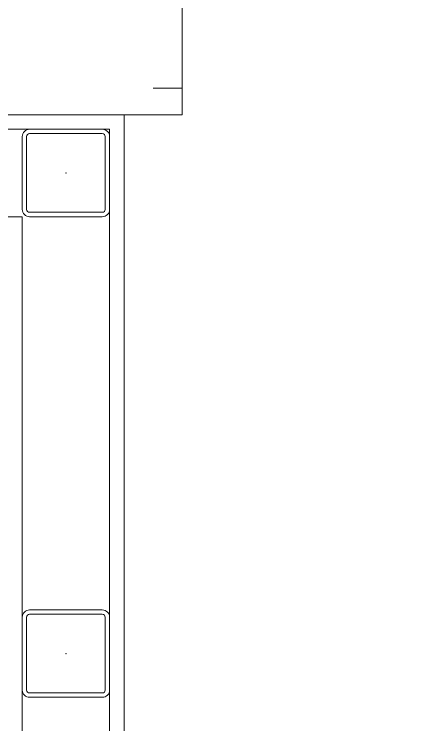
# Model space of a CAD drawing. Extents: x -1299 to 23780, y -3010 to 8106.
# Drawn here: x 1174.94 to 1202.97, y 783.11 to 831.9 of the extents above; entities that cross this region are included whole.
import ezdxf

# ---------------------------------------------------------------- set-up
doc = ezdxf.new("R2010")
doc.units = 0
doc.header["$LTSCALE"] = 25
doc.header["$MEASUREMENT"] = 0
doc.layers.get('0').update_dxf_attribs({"color": 9, "lineweight": 9})
for name, color, linetype, lineweight in [('06D', 9, 'Continuous', 9), ('10', 9, 'Continuous', 9), ('11', 9, 'Continuous', 9)]:
    doc.layers.add(name, color=color, linetype=linetype, lineweight=lineweight)

# ---------------------------------------------------------------- blocks, each defined once
blk = doc.blocks.new('fsdfsfsfsfd')
at = {"layer": '06D', "elevation": 0}
blk.add_lwpolyline([(52591.75, -74474.977), (52589.75, -74474.977), (52589.75, -74595.977), (52591.75, -74595.977)], dxfattribs=at)
blk = doc.blocks.new('prf-60x60')
for points in [[(-2.5, -6), (2.5, -6, 0.414214), (3, -5.5), (3, -0.5, 0.414214), (2.5, 0), (-2.5, 0, 0.414214), (-3, -0.5), (-3, -5.5, 0.414214)], [(-2.5, -5.7), (2.5, -5.7, 0.414214), (2.7, -5.5), (2.7, -0.5, 0.414214), (2.5, -0.3), (-2.5, -0.3, 0.414214), (-2.7, -0.5), (-2.7, -5.5, 0.414214)]]:
    blk.add_lwpolyline(points, format="xyb", close=True)
at = {"color": 252}
blk.add_point((0, -3), dxfattribs=at)
blk = doc.blocks.new('p-zemin kat')
at = {"layer": '06D'}
for points in [[(1182.5, 825), (1186.5, 825), (1186.5, 827)], [(1175.5, 425), (1175.5, 818), (1169.5, 818), (1169.5, 332), (1692.557, 332), (1692.557, 338), (1262.5, 338)]]:
    blk.add_lwpolyline(points, dxfattribs=at)
at = {"layer": '11'}
for points in [[(1182.5, 425), (1182.5, 825), (1162.5, 825), (1162.5, 325), (1699.557, 325), (1699.557, 345), (1262.5, 345)], [(1181.5, 425), (1181.5, 824), (1163.5, 824), (1163.5, 326), (1698.557, 326), (1698.557, 344), (1262.5, 344)]]:
    blk.add_lwpolyline(points, dxfattribs=at)
at = {"xscale": -1}
blk.add_blockref('fsdfsfsfsfd', (53776.25, 75422.795), dxfattribs=at)
at = {"layer": '10'}
for p in [(1178.5, 824), (1178.5, 791)]:
    blk.add_blockref('prf-60x60', p, dxfattribs=at)

msp = doc.modelspace()

# ---------------------------------------------------------------- block references
at = {"layer": '10'}
msp.add_blockref('p-zemin kat', (0, 0), dxfattribs=at)

doc.saveas('drawing.dxf')
